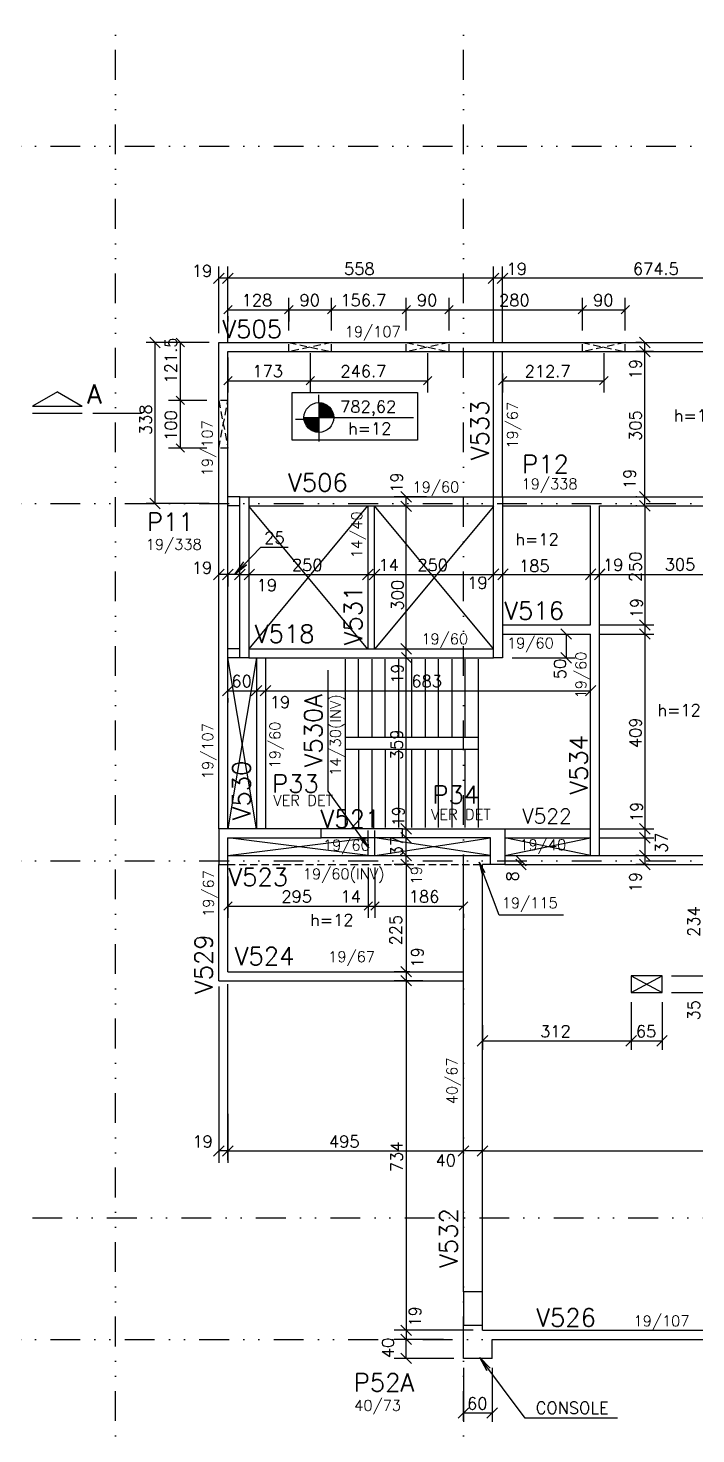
# Model space of a CAD drawing. Extents: x 567006 to 581881, y 115 to 10628.
# Drawn here: x 570569 to 571972, y 3771 to 6723 of the extents above; entities that cross this region are included whole.
import ezdxf

# ---------------------------------------------------------------- set-up
doc = ezdxf.new("R2010")
doc.units = 0
doc.header["$LTSCALE"] = 125
doc.header["$MEASUREMENT"] = 0
doc.linetypes.add('DIVIDE', pattern=[1.25, 0.5, -0.25, 0, -0.25, 0, -0.25])
doc.linetypes.add('HIDDEN2', pattern=[0.1875, 0.125, -0.0625])
for name, color, linetype in [('200', 240, 'HIDDEN2'), ('205', 14, 'DIVIDE'), ('210', 11, 'HIDDEN2'), ('216', 7, 'CONTINUOUS'), ('220', 4, 'CONTINUOUS'), ('226', 10, 'CONTINUOUS'), ('228', 14, 'CONTINUOUS'), ('231', 5, 'CONTINUOUS'), ('233', 4, 'CONTINUOUS'), ('238', 11, 'CONTINUOUS'), ('250', 5, 'CONTINUOUS')]:
    doc.layers.add(name, color=color, linetype=linetype)
doc.styles.get("Standard").update_dxf_attribs({"font": 'ROMANS.SHX'})

msp = doc.modelspace()

# ---------------------------------------------------------------- linework, layer by layer
at = {"layer": '200'}
for points in [[(571117.1, 6043.7), (571117.1, 6062.7), (571207.1, 6043.7), (571207.1, 6062.7), (571117.1, 6043.7)], [(571363.8, 6043.7), (571363.8, 6062.7), (571453.8, 6043.7), (571453.8, 6062.7), (571363.8, 6043.7)], [(571733.8, 6043.7), (571733.8, 6062.7), (571823.8, 6043.7), (571823.8, 6062.7), (571733.8, 6043.7)], [(570989.1, 5841.2), (570970.1, 5841.2), (570989.1, 5941.2), (570970.1, 5941.2), (570989.1, 5841.2)]]:
    msp.add_lwpolyline(points, dxfattribs=at)
at = {"layer": '205'}
for p, q in [((570753.1, 3329.1), (570753.1, 9975.3)), ((571484.1, 3329.1), (571484.1, 9975.3)), ((568113, 6474.7), (577573.2, 6474.7)), ((568113, 5724.7), (577573.2, 5724.7)), ((568113, 4974.7), (577036.4, 4974.7)), ((568075.5, 4224.7), (577052.9, 4224.7)), ((568113, 3969.7), (577069.4, 3969.7))]:
    msp.add_line(p, q, dxfattribs=at)
at = {"layer": '210'}
for p, q in [((571284.1, 5022.7), (571284.1, 5041.7)), ((571298.1, 5022.7), (571298.1, 5041.7)), ((570989.1, 4966.7), (571524.1, 4966.7))]:
    msp.add_line(p, q, dxfattribs=at)
at = {"layer": '216'}
for p, q in [((570981.2, 6208.7), (570959.1, 6186.6)), ((571000.2, 6208.7), (570978.1, 6186.6)), ((571000.2, 6208.7), (570978.1, 6186.6)), ((571558.2, 6208.7), (571536.1, 6186.6)), ((571558.2, 6208.7), (571536.1, 6186.6)), ((571577.2, 6208.7), (571555.1, 6186.6)), ((571577.2, 6208.7), (571555.1, 6186.6)), ((570824.9, 6073.8), (570847, 6051.7)), ((571180.2, 5936.6), (571180.2, 5874.1)), ((571180.2, 5935.1), (571189.8, 5935.1)), ((571180.2, 5933.1), (571194.5, 5933.1)), ((571148.9, 5905.3), (571211.4, 5905.3)), ((571180.2, 5931.1), (571197.8, 5931.1)), ((571180.2, 5929.1), (571200.4, 5929.1)), ((571180.2, 5927.1), (571202.5, 5927.1)), ((571180.2, 5925.2), (571204.3, 5925.2)), ((571180.2, 5923.2), (571205.8, 5923.2)), ((571180.2, 5921.2), (571207.1, 5921.2)), ((571180.2, 5919.2), (571208.2, 5919.2)), ((571180.2, 5917.2), (571209.1, 5917.2)), ((571180.2, 5915.3), (571209.8, 5915.3)), ((571180.2, 5913.3), (571210.4, 5913.3)), ((571180.2, 5911.3), (571210.8, 5911.3)), ((571180.2, 5909.3), (571211.2, 5909.3)), ((571180.2, 5907.3), (571211.4, 5907.3)), ((571180.2, 5903.4), (571148.9, 5903.4)), ((571180.2, 5901.4), (571149.2, 5901.4)), ((571180.2, 5899.4), (571149.5, 5899.4)), ((571180.2, 5897.4), (571149.9, 5897.4)), ((571180.2, 5895.4), (571150.5, 5895.4)), ((571180.2, 5893.5), (571151.3, 5893.5)), ((571180.2, 5891.5), (571152.2, 5891.5)), ((571180.2, 5889.5), (571153.2, 5889.5)), ((571180.2, 5887.5), (571154.5, 5887.5)), ((571180.2, 5885.5), (571156, 5885.5)), ((571180.2, 5883.5), (571157.8, 5883.5)), ((571180.2, 5881.6), (571159.9, 5881.6)), ((571180.2, 5879.6), (571162.5, 5879.6)), ((571180.2, 5877.6), (571165.8, 5877.6)), ((571180.2, 5875.6), (571170.5, 5875.6)), ((570824.9, 5735.8), (570847, 5713.7)), ((571374.7, 5727.7), (571352.6, 5749.8)), ((571374.7, 5727.7), (571352.6, 5749.8)), ((571374.7, 5727.7), (571352.6, 5749.8)), ((571374.7, 5727.7), (571352.6, 5749.8)), ((571374.7, 5707.7), (571352.6, 5729.8)), ((571374.7, 5707.7), (571352.6, 5729.8)), ((570981.2, 5586.7), (570959.1, 5564.6)), ((571000.2, 5586.7), (570978.1, 5564.6)), ((571000.2, 5586.7), (570978.1, 5564.6)), ((571003.1, 5564.6), (571025.2, 5586.7)), ((571003.1, 5564.6), (571025.2, 5586.7)), ((571025.2, 5586.7), (571003.1, 5564.6)), ((571023.1, 5564.6), (571045.2, 5586.7)), ((571023.1, 5564.6), (571045.2, 5586.7)), ((571272.1, 5564.6), (571294.2, 5586.7)), ((571272.1, 5564.6), (571294.2, 5586.7)), ((571286.1, 5564.6), (571308.2, 5586.7)), ((571286.1, 5564.6), (571308.2, 5586.7)), ((571536.1, 5564.6), (571558.2, 5587.7)), ((571536.1, 5564.6), (571558.2, 5587.7)), ((571556.1, 5564.6), (571578.2, 5587.7)), ((571556.1, 5564.6), (571578.2, 5587.7)), ((571740.1, 5564.6), (571762.2, 5587.7)), ((571740.1, 5564.6), (571762.2, 5587.7)), ((571759.1, 5564.6), (571781.2, 5587.7)), ((571759.1, 5564.6), (571781.2, 5587.7)), ((571759.1, 5564.6), (571781.2, 5586.7)), ((571374.7, 5408.7), (571352.6, 5430.8)), ((571374.7, 5408.7), (571352.6, 5430.8)), ((571375.7, 5389.7), (571353.6, 5411.8)), ((571375.7, 5389.7), (571353.6, 5411.8)), ((570978.1, 5320.6), (571000.2, 5342.7)), ((571038.1, 5320.6), (571060.2, 5342.7)), ((571038.1, 5320.6), (571060.2, 5342.7)), ((571057.1, 5320.6), (571079.2, 5342.7)), ((571057.1, 5320.6), (571079.2, 5342.7)), ((571740.1, 5320.6), (571762.2, 5342.7)), ((571374.7, 5030.7), (571352.6, 5052.8)), ((571374.7, 5030.7), (571352.6, 5052.8)), ((571374.7, 5011.7), (571352.6, 5033.8)), ((571374.7, 5011.7), (571352.6, 5033.8)), ((571374.7, 4974.7), (571352.6, 4996.8)), ((571374.7, 4974.7), (571352.6, 4996.8)), ((571374.7, 4955.7), (571352.6, 4977.8)), ((571374.7, 4955.7), (571352.6, 4977.8)), ((571352.6, 4977.8), (571374.7, 4955.7)), ((571352.6, 4977.8), (571374.7, 4955.7)), ((571593.7, 4985.8), (571615.8, 4963.7)), ((571593.7, 4977.8), (571615.8, 4955.7)), ((571352.6, 4752.8), (571374.7, 4730.7)), ((571352.6, 4752.8), (571374.7, 4730.7)), ((571352.6, 4733.8), (571374.7, 4711.7)), ((571352.6, 4733.8), (571374.7, 4711.7)), ((571352.6, 4733.8), (571374.7, 4711.7)), ((571352.6, 4733.8), (571374.7, 4711.7)), ((570981.2, 4376.2), (570959.1, 4354.1)), ((570981.2, 4376.2), (570959.1, 4354.1)), ((570981.2, 4376.2), (570959.1, 4354.1)), ((571000.2, 4376.2), (570978.1, 4354.1)), ((571000.2, 4376.2), (570978.1, 4354.1)), ((570978.1, 4354.1), (571000.2, 4376.2)), ((571473.1, 4354.1), (571495.2, 4376.2)), ((571473.1, 4354.1), (571495.2, 4376.2)), ((571473.1, 4354.1), (571495.2, 4376.2)), ((571513.1, 4354.1), (571535.2, 4376.2)), ((571352.6, 3999.8), (571374.7, 3977.7)), ((571352.6, 3999.8), (571374.7, 3977.7)), ((571352.6, 3999.8), (571374.7, 3977.7)), ((571374.7, 3958.7), (571352.6, 3980.8)), ((571374.7, 3918.7), (571352.6, 3940.8)), ((571473.1, 3804.1), (571495.2, 3826.2)), ((571533.1, 3804.1), (571555.2, 3826.2))]:
    msp.add_line(p, q, dxfattribs=at)
at = {"layer": '216', "linetype": 'Continuous'}
for p, q in [((570980.3, 6122.7), (570998, 6140.4)), ((570989.1, 6143.2), (570989.1, 6143.2)), ((571108.3, 6122.7), (571126, 6140.4)), ((571108.3, 6122.7), (571126, 6140.4)), ((571117.1, 6156.6), (571117.1, 6156.6)), ((571198.3, 6122.7), (571216, 6140.4)), ((571198.3, 6122.7), (571216, 6140.4)), ((571355, 6122.7), (571372.7, 6140.4)), ((571355, 6122.7), (571372.7, 6140.4)), ((571445, 6122.7), (571462.7, 6140.4)), ((571445, 6122.7), (571462.7, 6140.4)), ((571725, 6122.7), (571742.7, 6140.4)), ((571725, 6122.7), (571742.7, 6140.4)), ((571815, 6122.7), (571832.7, 6140.4)), ((571207.1, 6113), (571207.1, 6113)), ((571733.8, 6087.7), (571733.8, 6087.7)), ((570898.2, 6053.9), (570880.6, 6071.6)), ((570950.1, 6062.7), (570950.1, 6062.7)), ((571117.1, 6062.7), (571117.1, 6062.7)), ((571162.1, 6053.2), (571162.1, 6053.2)), ((571162.1, 6053.2), (571162.1, 6053.2)), ((571207.1, 6062.7), (571207.1, 6062.7)), ((571363.8, 6062.7), (571363.8, 6062.7)), ((571363.8, 6062.7), (571363.8, 6062.7)), ((571408.8, 6053.2), (571408.8, 6053.2)), ((571453.8, 6062.7), (571453.8, 6062.7)), ((571453.8, 6062.7), (571453.8, 6062.7)), ((571733.8, 6062.7), (571733.8, 6062.7)), ((571778.8, 6053.2), (571778.8, 6053.2)), ((571823.8, 6062.7), (571823.8, 6062.7)), ((571876.2, 6051.7), (571854.1, 6073.8)), ((571876.2, 6032.7), (571854.1, 6054.8)), ((571876.2, 6032.7), (571854.1, 6054.8)), ((571879, 6062.7), (571879, 6062.7)), ((570989.1, 6043.7), (570989.1, 6043.7)), ((571903.4, 6043.7), (571903.4, 6043.7)), ((571903.4, 6043.7), (571903.4, 6043.7)), ((571566.1, 6010), (571566.1, 6010)), ((570980.3, 5973.7), (570998, 5991.3)), ((571153.3, 5973.7), (571171, 5991.3)), ((571153.3, 5973.7), (571171, 5991.3)), ((571400, 5973.7), (571417.7, 5991.3)), ((571557.3, 5973.7), (571575, 5991.3)), ((571770, 5973.7), (571787.7, 5991.3)), ((570898.2, 5932.4), (570880.6, 5950.1)), ((570898.2, 5932.4), (570880.6, 5950.1)), ((570945.1, 5941.2), (570945.1, 5941.2)), ((570970.1, 5941.2), (570970.1, 5941.2)), ((570898.2, 5832.4), (570880.6, 5850.1)), ((570970.1, 5841.2), (570970.1, 5841.2)), ((571876.2, 5727.7), (571854.1, 5749.8)), ((571876.2, 5727.7), (571854.1, 5749.8)), ((571876.2, 5708.7), (571854.1, 5730.8)), ((571854.1, 5730.8), (571876.2, 5708.7)), ((571867.9, 5738.7), (571867.9, 5738.7)), ((571867.9, 5738.7), (571867.9, 5738.7)), ((571865.2, 5719.7), (571865.2, 5719.7)), ((571867.9, 5719.7), (571867.9, 5719.7)), ((571688.8, 5461.8), (571710.9, 5439.7)), ((571751.1, 5469.7), (571751.1, 5469.7)), ((571771.1, 5469.7), (571771.1, 5469.7)), ((571854.1, 5480.8), (571876.2, 5458.7)), ((571854.1, 5480.8), (571876.2, 5458.7)), ((571854.1, 5461.8), (571876.2, 5439.7)), ((571854.1, 5461.8), (571876.2, 5439.7)), ((571699.9, 5450.7), (571699.9, 5450.7)), ((571751.1, 5450.7), (571751.1, 5450.7)), ((571751.1, 5450.7), (571751.1, 5450.7)), ((571688.8, 5411.8), (571710.9, 5389.7)), ((571566.1, 5400.7), (571566.1, 5400.7)), ((571854.1, 5052.8), (571876.2, 5030.7)), ((571854.1, 5052.8), (571876.2, 5030.7)), ((571751.1, 5041.7), (571751.1, 5041.7)), ((571751.1, 5041.7), (571751.1, 5041.7)), ((571751.1, 5022.7), (571751.1, 5022.7)), ((571751.1, 5022.7), (571751.1, 5022.7)), ((571854.1, 5033.8), (571876.2, 5011.7)), ((571854.1, 5033.8), (571876.2, 5011.7)), ((571854.1, 4996.8), (571876.2, 4974.7)), ((571854.1, 4996.8), (571876.2, 4974.7)), ((570989.1, 4966.7), (570989.1, 4966.7)), ((571284.1, 4985.7), (571284.1, 4985.7)), ((571284.1, 4985.7), (571284.1, 4985.7)), ((571298.1, 4985.7), (571298.1, 4985.7)), ((571298.1, 4985.7), (571298.1, 4985.7)), ((571854.1, 4977.8), (571876.2, 4955.7)), ((571872.4, 4985.7), (571872.4, 4985.7)), ((571872.4, 4985.7), (571872.4, 4985.7)), ((571892.5, 4966.7), (571892.5, 4966.7)), ((571964.1, 4966.7), (571964.1, 4966.7)), ((570980.3, 4870.7), (570998, 4888.4)), ((571275.3, 4870.7), (571293, 4888.4)), ((571275.3, 4870.7), (571293, 4888.4)), ((571289.3, 4870.7), (571307, 4888.4)), ((571289.3, 4870.7), (571307, 4888.4)), ((571475.3, 4870.7), (571493, 4888.4)), ((571484.1, 4885.9), (571484.1, 4885.9)), ((571901.1, 4732.7), (571901.1, 4732.7)), ((571901.1, 4732.7), (571901.1, 4732.7)), ((571836.1, 4697.7), (571836.1, 4697.7)), ((571836.1, 4697.7), (571836.1, 4697.7)), ((571901.1, 4697.7), (571901.1, 4697.7)), ((571901.1, 4697.7), (571901.1, 4697.7)), ((571524.1, 4649.4), (571524.1, 4649.4)), ((571513.1, 4585.3), (571535.2, 4607.4)), ((571825.1, 4585.3), (571847.2, 4607.4)), ((571825.1, 4585.3), (571847.2, 4607.4)), ((571890.1, 4585.3), (571912.2, 4607.4))]:
    msp.add_line(p, q, dxfattribs=at)
at = {"layer": '216'}
msp.add_circle((571180.2, 5905.3), 31.2, dxfattribs=at)
at = {"layer": '220'}
for points in [[(571014.1, 5738.7), (571033.1, 5738.7), (571033.1, 5400.7), (571014.1, 5400.7), (571014.1, 5738.7)], [(571547.1, 5400.7), (571547.1, 5738.7), (571566.1, 5738.7), (571566.1, 5601.7), (571566.1, 5601.7), (571566.1, 5400.7), (571547.1, 5400.7)], [(570989.1, 5022.7), (571185.1, 5022.7), (571185.1, 5041.7), (570970.1, 5041.7), (570970.1, 4966.7), (570989.1, 4966.7), (570989.1, 5022.7)], [(571541.1, 5022.7), (571356.1, 5022.7), (571356.1, 5041.7), (571571.1, 5041.7), (571571.1, 4966.7), (571541.1, 4966.7), (571541.1, 5022.7)], [(571484.1, 3999.7), (571524.1, 3999.7), (571524.1, 4069.7), (571484.1, 4069.7), (571484.1, 3999.7)]]:
    msp.add_lwpolyline(points, dxfattribs=at)
at = {"layer": '226'}
for p, q in [((570631, 5959), (570579, 5929)), ((570631, 5959), (570683, 5929)), ((570579, 5929), (570683, 5929))]:
    msp.add_line(p, q, dxfattribs=at)
at = {"layer": '228'}
for p, q in [((570579, 5914.7), (570683, 5914.7)), ((570705.1, 5914.7), (570809, 5914.7))]:
    msp.add_line(p, q, dxfattribs=at)
at = {"layer": '231'}
for p, q in [((571235.6, 5398.2), (571235.6, 5044.2)), ((571263.6, 5233.2), (571263.6, 5398.2)), ((571291.6, 5398.2), (571291.6, 5233.2)), ((571319.6, 5233.2), (571319.6, 5398.2)), ((571347.6, 5398.2), (571347.6, 5233.2)), ((571375.6, 5233.2), (571375.6, 5398.2)), ((571403.6, 5398.2), (571403.6, 5233.2)), ((571431.6, 5233.2), (571431.6, 5398.2)), ((571459.6, 5398.2), (571459.6, 5233.2)), ((571487.6, 5233.2), (571487.6, 5398.2)), ((571515.6, 5044.2), (571515.6, 5398.2)), ((571515.6, 5233.2), (571235.6, 5233.2)), ((571235.6, 5209.2), (571515.6, 5209.2)), ((571263.6, 5209.2), (571263.6, 5044.2)), ((571291.6, 5209.2), (571291.6, 5044.2)), ((571319.6, 5209.2), (571319.6, 5044.2)), ((571347.6, 5209.2), (571347.6, 5209.2)), ((571347.6, 5209.2), (571347.6, 5044.2)), ((571375.6, 5044.2), (571375.6, 5209.2)), ((571403.6, 5209.2), (571403.6, 5044.2)), ((571431.6, 5044.2), (571431.6, 5209.2)), ((571459.6, 5209.2), (571459.6, 5044.2)), ((571487.6, 5044.2), (571487.6, 5209.2))]:
    msp.add_line(p, q, dxfattribs=at)
at = {"layer": '238'}
for p, q in [((570970.1, 5041.7), (570970.1, 6062.7)), ((570970.1, 6062.7), (572240.6, 6062.7)), ((570989.1, 5041.7), (570989.1, 6043.7)), ((570989.1, 6043.7), (571566.1, 6043.7)), ((571547.1, 5738.7), (571547.1, 6043.7)), ((571566.1, 5738.7), (571566.1, 6043.7)), ((571566.1, 6043.7), (572259.6, 6043.7)), ((571014.1, 5738.7), (570989.1, 5738.7)), ((571033.1, 5738.7), (571547.1, 5738.7)), ((571547.1, 5738.7), (572075.1, 5738.7)), ((571014.1, 5719.7), (570989.1, 5719.7)), ((571033.1, 5719.7), (571547.1, 5719.7)), ((571283.1, 5719.7), (571283.1, 5418.7)), ((571297.1, 5418.7), (571297.1, 5719.7)), ((571566.1, 5719.7), (571751.1, 5719.7)), ((571751.1, 5469.7), (571751.1, 5719.7)), ((571770.1, 4985.7), (571770.1, 5719.7)), ((571770.1, 5719.7), (572075.1, 5719.7)), ((571566.1, 5469.7), (571751.1, 5469.7)), ((571566.1, 5450.7), (571751.1, 5450.7)), ((571751.1, 4985.7), (571751.1, 5450.7)), ((571014.1, 5419.7), (570989.1, 5419.7)), ((571033.1, 5419.7), (571547.1, 5419.7)), ((571522.1, 5419.7), (571547.1, 5419.7)), ((571014.1, 5400.7), (570989.1, 5400.7)), ((571033.1, 5400.7), (571547.1, 5400.7)), ((571049.1, 5400.7), (571049.1, 5041.7)), ((571068.1, 5400.7), (571068.1, 5041.7)), ((571356.1, 5041.7), (571185.1, 5041.7)), ((571356.1, 5022.7), (571185.1, 5022.7)), ((571284.1, 4985.7), (571284.1, 5022.7)), ((571298.1, 4985.7), (571298.1, 5022.7)), ((571571.1, 5041.7), (571751.1, 5041.7)), ((571571.1, 5022.7), (571751.1, 5022.7)), ((571571.1, 5022.7), (571571.1, 5022.7)), ((570970.1, 4722.7), (570970.1, 4966.7)), ((570989.1, 4985.7), (571541.1, 4985.7)), ((570989.1, 4741.7), (570989.1, 4966.7)), ((571484.1, 4069.7), (571484.1, 4985.7)), ((571524.1, 4069.7), (571524.1, 4966.7)), ((571541.1, 4966.7), (571524.1, 4966.7)), ((571571.1, 4985.7), (572393.1, 4985.7)), ((571571.1, 4966.7), (572393.1, 4966.7)), ((570989.1, 4741.7), (571484.1, 4741.7)), ((570970.1, 4722.7), (571484.1, 4722.7)), ((571484.1, 3929.7), (571484.1, 3999.7)), ((571524.1, 3988.7), (571524.1, 3999.7)), ((571524.1, 3988.7), (572223.6, 3988.7)), ((571544.1, 3969.7), (572223.6, 3969.7)), ((571544.1, 3929.7), (571544.1, 3969.7)), ((571544.1, 3929.7), (571484.1, 3929.7))]:
    msp.add_line(p, q, dxfattribs=at)
for points in [[(571124.2, 5957.9), (571387.1, 5957.9), (571387.1, 5857.7), (571124.2, 5857.7), (571124.2, 5957.9)], [(571836.1, 4697.7), (571901.1, 4697.7), (571901.1, 4732.7), (571836.1, 4732.7), (571836.1, 4697.7)]]:
    msp.add_lwpolyline(points, dxfattribs=at)
at = {"layer": '250'}
for p, q in [((570970.1, 6082.7), (570970.1, 6222.7)), ((570989.1, 6063.7), (570989.1, 6222.7)), ((571547.1, 6063.7), (571547.1, 6222.7)), ((571566.1, 6063.7), (571566.1, 6222.7)), ((570989.1, 6197.7), (570970.1, 6197.7)), ((571547.1, 6197.7), (570989.1, 6197.7)), ((571566.1, 6197.7), (571547.1, 6197.7)), ((572240.6, 6197.7), (571566.1, 6197.7)), ((570950.1, 6062.7), (570817.2, 6062.7)), ((570835.9, 6062.7), (570835.9, 5724.7)), ((571180.2, 5936.6), (571180.2, 5952.8)), ((571211.4, 5905.3), (571379.3, 5905.3)), ((571149.2, 5901.4), (571131, 5901.4)), ((571180.2, 5874.1), (571180.2, 5855)), ((571385.7, 5738.7), (571338.7, 5738.7)), ((571406.5, 5738.7), (571338.7, 5738.7)), ((571363.7, 5718.7), (571363.7, 5738.7)), ((570950.1, 5724.7), (570817.2, 5724.7)), ((571034.1, 5419.7), (571283.1, 5719.7)), ((571283.1, 5418.7), (571034.1, 5718.7)), ((571547.1, 5419.7), (571297.1, 5719.7)), ((571547.1, 5718.7), (571297.1, 5418.7)), ((571363.7, 5419.7), (571363.7, 5718.7)), ((570970.1, 5570.9), (570970.1, 5600.6)), ((571014.1, 5561.7), (571014.1, 5600.6)), ((570989.1, 5575.6), (570970.1, 5575.6)), ((570989.1, 5575.7), (570989.1, 5550.6)), ((571014.1, 5575.6), (570989.1, 5575.6)), ((571014.1, 5575.6), (571034.1, 5575.6)), ((571034.1, 5575.6), (571283.1, 5575.6)), ((571283.1, 5575.6), (571297.1, 5575.6)), ((571297.1, 5575.6), (571547.1, 5575.6)), ((571547.1, 5575.6), (571567.1, 5575.6)), ((571567.1, 5575.6), (571750.1, 5575.6)), ((571750.1, 5575.6), (571770.1, 5575.6)), ((571770.1, 5575.6), (572075.1, 5575.6)), ((571363.7, 5400.7), (571363.7, 5419.7)), ((571049.1, 5400.7), (570989.1, 5041.7)), ((571049.1, 5041.7), (570989.1, 5400.7)), ((571363.7, 5041.7), (571363.7, 5400.7)), ((571751.1, 5338), (571751.1, 5356.6)), ((570989.1, 5331.6), (571049.1, 5331.6)), ((570989.1, 5316), (570989.1, 5306.6)), ((571049.1, 5331.6), (571068.1, 5331.6)), ((571068.1, 5331.6), (571751.1, 5331.6)), ((571284.1, 4985.7), (570989.1, 5022.7)), ((570989.1, 4985.7), (571284.1, 5022.7)), ((571541.1, 4985.7), (571298.1, 5022.7)), ((571298.1, 4985.7), (571541.1, 5022.7)), ((571363.7, 5022.7), (571363.7, 5041.7)), ((571363.7, 4985.7), (571363.7, 5022.7)), ((571571.1, 4985.7), (571751.1, 5022.7)), ((571751.1, 4985.7), (571571.1, 5022.7)), ((571332.9, 4966.7), (571332.9, 4966.7)), ((571372, 4966.7), (571338.7, 4966.7)), ((571363.7, 4966.7), (571363.7, 4985.7)), ((571363.7, 4966.7), (571363.7, 4741.7)), ((571604.7, 4974.7), (571604.7, 4966.7)), ((571371.5, 4741.7), (571338.7, 4741.7)), ((571363.7, 4741.7), (571363.7, 4722.7)), ((571836.1, 4732.7), (571901.1, 4697.7)), ((571836.1, 4697.7), (571901.1, 4732.7)), ((570970.1, 4710.3), (570970.1, 4345.1)), ((570970.1, 4702.7), (570970.1, 4340.2)), ((570989.1, 4346), (570989.1, 4715.7)), ((571313, 4722.7), (571388.7, 4722.7)), ((571369.3, 4722.7), (571338.7, 4722.7)), ((571398.4, 4722.7), (571338.7, 4722.7)), ((571363.7, 4722.7), (571363.7, 3988.7)), ((570989.1, 4443.1), (570989.1, 4340.2)), ((570989.1, 4365.2), (570970.1, 4365.2)), ((570989.1, 4365.2), (571484.1, 4365.2)), ((571524.1, 4365.2), (571484.1, 4365.2)), ((571524.1, 4365.2), (576733.6, 4365.2)), ((571504.1, 3988.7), (571338.7, 3988.7)), ((571432.3, 3988.7), (571338.7, 3988.7)), ((571363.7, 3988.7), (571363.7, 3969.7)), ((571413.2, 3969.7), (571338.7, 3969.7)), ((571442, 3969.7), (571338.7, 3969.7)), ((571363.7, 3929.7), (571363.7, 3969.7)), ((571464.1, 3929.7), (571338.7, 3929.7)), ((571484.1, 3909.7), (571484.1, 3796.4)), ((571544.1, 3909.7), (571544.1, 3796.4)), ((571484.1, 3815.1), (571544.1, 3815.1))]:
    msp.add_line(p, q, dxfattribs=at)
at = {"layer": '250', "linetype": 'Continuous'}
for p, q in [((571117.1, 6087.7), (571117.1, 6156.6)), ((571207.1, 6087.7), (571207.1, 6156.6)), ((571207.1, 6138), (571207.1, 6156.6)), ((571363.8, 6087.7), (571363.8, 6156.6)), ((571363.8, 6087.7), (571363.8, 6156.6)), ((571453.8, 6087.7), (571453.8, 6156.6)), ((571453.8, 6087.7), (571453.8, 6156.6)), ((571733.8, 6112.7), (571733.8, 6156.6)), ((571733.8, 6087.7), (571733.8, 6156.6)), ((571823.8, 6087.7), (571823.8, 6156.6)), ((570989.1, 6131.6), (571117.1, 6131.6)), ((570989.1, 6118.2), (570989.1, 6106.6)), ((571117.1, 6131.6), (571207.1, 6131.6)), ((571117.1, 6131.6), (571117.1, 6106.6)), ((571207.1, 6131.6), (571363.8, 6131.6)), ((571363.8, 6131.6), (571453.8, 6131.6)), ((571453.8, 6131.6), (571733.8, 6131.6)), ((571733.8, 6131.6), (571823.8, 6131.6)), ((570925.1, 6062.7), (570864.4, 6062.7)), ((570889.4, 5941.2), (570889.4, 6062.7)), ((571859, 6062.7), (571846.4, 6062.7)), ((571865.2, 6043.7), (571865.2, 6062.7)), ((570989.1, 6031.2), (570989.1, 5957.5)), ((571162.1, 6040.7), (571162.1, 5957.5)), ((571162.1, 6040.7), (571162.1, 5957.5)), ((571408.8, 6040.7), (571408.8, 5957.5)), ((571778.8, 6040.7), (571778.8, 5957.5)), ((571883.4, 6043.7), (571846.4, 6043.7)), ((571883.4, 6043.7), (571846.4, 6043.7)), ((571865.2, 5738.7), (571865.2, 6043.7)), ((571566.1, 5997.5), (571566.1, 5957.5)), ((570989.1, 5982.5), (571162.1, 5982.5)), ((571162.1, 5982.5), (571408.8, 5982.5)), ((571566.1, 5982.5), (571778.8, 5982.5)), ((570945.1, 5941.2), (570864.4, 5941.2)), ((570920.1, 5941.2), (570864.4, 5941.2)), ((570889.4, 5841.2), (570889.4, 5941.2)), ((570945.1, 5841.2), (570864.4, 5841.2)), ((571847.9, 5738.7), (571846.4, 5738.7)), ((571847.9, 5738.7), (571846.4, 5738.7)), ((571865.2, 5719.7), (571865.2, 5738.7)), ((571847.9, 5719.7), (571846.4, 5719.7)), ((571865.2, 5719.7), (571865.2, 5469.7)), ((571771.1, 5469.7), (571883.9, 5469.7)), ((571791.1, 5469.7), (571883.9, 5469.7)), ((571865.2, 5469.7), (571865.2, 5450.7)), ((571699.9, 5450.7), (571699.9, 5400.7)), ((571771.1, 5450.7), (571883.9, 5450.7)), ((571771.1, 5450.7), (571883.9, 5450.7)), ((571865.2, 5450.7), (571865.2, 5041.7)), ((571586.1, 5400.7), (571718.6, 5400.7)), ((571771.1, 5041.7), (571883.9, 5041.7)), ((571771.1, 5041.7), (571883.9, 5041.7)), ((571771.1, 5022.7), (571883.9, 5022.7)), ((571771.1, 5022.7), (571883.9, 5022.7)), ((571865.2, 5041.7), (571865.2, 5022.7)), ((571865.2, 5022.7), (571865.2, 4985.7)), ((571284.1, 4960.7), (571284.1, 4854.5)), ((571284.1, 4960.7), (571284.1, 4854.5)), ((571298.1, 4960.7), (571298.1, 4854.5)), ((571298.1, 4960.7), (571298.1, 4854.5)), ((571852.4, 4985.7), (571846.4, 4985.7)), ((571852.4, 4985.7), (571846.4, 4985.7)), ((571872.5, 4966.7), (571846.4, 4966.7)), ((571865.2, 4985.7), (571865.2, 4966.7)), ((570989.1, 4941.7), (570989.1, 4854.5)), ((570989.1, 4879.5), (571284.1, 4879.5)), ((571284.1, 4879.5), (571298.1, 4879.5)), ((571298.1, 4879.5), (571484.1, 4879.5)), ((571484.1, 4860.9), (571484.1, 4854.5)), ((571921.1, 4732.7), (572006.5, 4732.7)), ((571921.1, 4732.7), (572006.5, 4732.7)), ((571921.1, 4697.7), (572006.5, 4697.7)), ((571836.1, 4677.7), (571836.1, 4577.6)), ((571836.1, 4677.7), (571836.1, 4577.6)), ((571901.1, 4677.7), (571901.1, 4577.6)), ((571524.1, 4629.4), (571524.1, 4577.6)), ((571524.1, 4596.4), (571836.1, 4596.4)), ((571836.1, 4596.4), (571901.1, 4596.4))]:
    msp.add_line(p, q, dxfattribs=at)
at = {"layer": '250'}
for points in [[(571116.1, 5632.4), (571057.4, 5632.4), (571004.1, 5576.8), (571028.4, 5596.3), (571004.1, 5576.8), (571022.5, 5602)], [(571807.9, 3804.1), (571613.8, 3804.1), (571518.1, 3931.5), (571533.4, 3904.2), (571518.1, 3931.5), (571539.9, 3909.1)]]:
    msp.add_lwpolyline(points, dxfattribs=at)
at = {"layer": '250', "linetype": 'Continuous'}
for points in [[(571198.8, 5374.6), (571198.8, 5120.9), (571285.4, 5001), (571268.2, 5019.2), (571285.4, 5001), (571273.5, 5023)], [(571694.2, 4860.4), (571558.8, 4860.4), (571517.2, 4971.8), (571529, 4949.7), (571517.2, 4971.8), (571522.9, 4947.5)]]:
    msp.add_lwpolyline(points, dxfattribs=at)

# ---------------------------------------------------------------- texts
at = {"layer": '216'}
for s, height, p in [('558', 25, (571233.1, 6205.2)), ('19', 25, (571574.5, 6205.2)), ('674.5', 25, (571839.9, 6205.2)), ('19', 25, (570913.4, 6200.6)), ('19/107', 22.5, (571234.7, 6074.3)), ('782,62', 25, (571224.9, 5915.5)), ('h=12', 25, (571925.8, 5896.8)), ('h=12', 25, (571241.6, 5869.8)), ('19/60', 22.5, (571376.9, 5748.1)), ('19/338', 22.5, (571606, 5754.6)), ('19/338', 22.5, (570816.6, 5627.6)), ('25', 25, (571065.6, 5640.2)), ('h=12', 25, (571593.1, 5636.9)), ('305', 25, (571906.8, 5584.3)), ('19', 25, (570913.3, 5577.4)), ('250', 25, (571123.6, 5583.1)), ('14', 25, (571305.5, 5583.1)), ('250', 25, (571387.1, 5583.1)), ('185', 25, (571600.7, 5581.2)), ('19', 25, (571777.2, 5583.3)), ('19', 25, (571049.7, 5540.6)), ('19', 25, (571491.8, 5545.9)), ('19/60', 22.5, (571395.4, 5429.2)), ('19/60', 22.5, (571575.4, 5420.3)), ('60', 25, (570996.6, 5339.1)), ('683', 25, (571374.6, 5339.1)), ('19', 25, (571077.1, 5295.3)), ('h=12', 25, (571891.5, 5278.4)), ('VER DET', 22.5, (571084.5, 5090.1)), ('VER DET', 22.5, (571416, 5060.7)), ('19/60', 22.5, (571188.9, 4996.1)), ('19/40', 22.5, (571601.4, 4996.8)), ('19/60(INV)', 22.5, (571146.6, 4935.6)), ('19/115', 22.5, (571564.4, 4874.9)), ('h=12', 25, (571162, 4837.6)), ('19/67', 22.5, (571199.9, 4761.7)), ('19', 25, (570914.6, 4372.7)), ('495', 25, (571201.6, 4372.7)), ('40', 25, (571425.2, 4333.1)), ('19/107', 22.5, (571841.2, 3997.1)), ('40/73', 22.5, (571254.5, 3819.8)), ('60', 25, (571491.6, 3822.6)), ('CONSOLE', 25, (571635.8, 3813.4))]:
    msp.add_text(s, height=height, dxfattribs=at).set_placement(p)
at = {"layer": '216', "linetype": 'Continuous'}
for s, p in [('128', (571018.1, 6139.1)), ('90', (571139.6, 6139.1)), ('156.7', (571225.5, 6139.1)), ('90', (571386.3, 6139.1)), ('280', (571558.8, 6139.1)), ('90', (571756.3, 6139.1)), ('173', (571040.6, 5990)), ('246.7', (571225.5, 5990)), ('212.7', (571612.5, 5990)), ('295', (571101.6, 4887)), ('14', (571225.8, 4887)), ('186', (571369.1, 4886.8)), ('312', (571645.1, 4603.9)), ('65', (571846.1, 4603.9))]:
    msp.add_text(s, height=25, dxfattribs=at).set_placement(p)
for s, p in [('121.5', (570881.9, 5976.8)), ('19', (571857.7, 5985.4)), ('100', (570881.9, 5856.2)), ('305', (571857.7, 5856.2)), ('19', (571845.6, 5755)), ('250', (571857.7, 5559.7)), ('19', (571860.2, 5483.7)), ('50', (571699.3, 5355.8)), ('409', (571857.7, 5211.2)), ('19', (571860.2, 5055.7)), ('37', (571912.3, 4990.9)), ('19', (571857.7, 4908.4)), ('234', (571980.2, 4814.7)), ('35', (571980.2, 4639.4))]:
    msp.add_text(s, height=25, rotation=90, dxfattribs=at).set_placement(p)
at = {"layer": '216'}
for s, height, p in [('19/67', 22.5, (571598, 5839.9)), ('338', 25, (570828.9, 5868.4)), ('19/107', 22.5, (570957.1, 5781.9)), ('19', 25, (571356.2, 5747.1)), ('14/40', 22.5, (571271.1, 5609.6)), ('300', 25, (571357.8, 5500)), ('19/60', 22.5, (571741.9, 5315.4)), ('19', 25, (571357.6, 5346)), ('14/30(INV)', 22.5, (571226.4, 5152.7)), ('19/107', 22.5, (570957.9, 5146)), ('19/60', 22.5, (571099.1, 5168.4)), ('359', 25, (571356.2, 5186.2)), ('19', 25, (571359.6, 5046.4)), ('37', 25, (571356.1, 4983.9)), ('19', 22.5, (571396.4, 4924.9)), ('19/67', 22.5, (570959.6, 4856.6)), ('8', 25, (571599.5, 4931.3)), ('225', 25, (571354.5, 4796.8)), ('19', 25, (571399.7, 4750.1)), ('40/67', 22.5, (571471.2, 4463.2)), ('734', 25, (571356.2, 4320.7)), ('19', 25, (571394.6, 3996.4)), ('40', 25, (571337.9, 3930.2))]:
    msp.add_text(s, height=height, rotation=90, dxfattribs=at).set_placement(p)
at = {"layer": '220'}
for s, height, p in [('V505', 37.5, (570977.6, 6072.5)), ('P12', 37.5, (571607.4, 5788.6)), ('V506', 37.5, (571115.5, 5750)), ('P11', 37.5, (570819.2, 5667.3)), ('V516', 37.5, (571569.8, 5481.1)), ('V518', 37.5, (571045.8, 5432.4)), ('P33', 37.5, (571082.2, 5117.6)), ('P34', 37.5, (571419, 5094.7)), ('V521', 37.5, (571183.8, 5043.7)), ('V522', 31.25, (571607.1, 5052.8)), ('V523', 37.5, (570990.2, 4921.8)), ('V524', 37.5, (571003.5, 4755.6)), ('V526', 37.5, (571636.9, 3996.6)), ('P52A', 37.5, (571253.7, 3860.2))]:
    msp.add_text(s, height=height, dxfattribs=at).set_placement(p)
for s, p in [('V533', (571537.1, 5815.8)), ('V531', (571271, 5426.9)), ('V530A', (571187.4, 5170.6)), ('V534', (571744.6, 5113.2)), ('V530', (571036.5, 5059.4)), ('V529', (570957.1, 4694.6)), ('V532', (571471.5, 4119.6))]:
    msp.add_text(s, height=37.5, rotation=90, dxfattribs=at).set_placement(p)
at = {"layer": '233'}
msp.add_text('A', height=40, dxfattribs=at).set_placement((570693.1, 5934.5))

doc.saveas('drawing.dxf')
